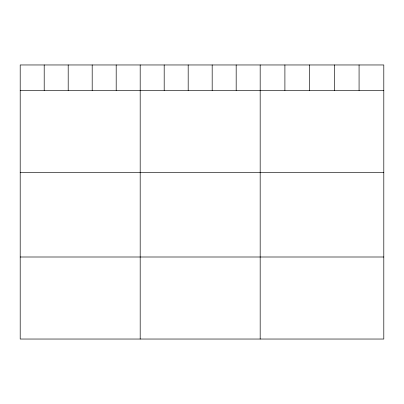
<?xml version="1.0" encoding="UTF-8"?>
<svg xmlns="http://www.w3.org/2000/svg" width="404" height="404" viewBox="0 0 404 404"><rect width="100%" height="100%" fill="white"/><g stroke="black" fill="none" stroke-linecap="round" stroke-linejoin="round"><path stroke-width="0.61" d="M383.8 90.435L383.8 339.037L20.2 339.037L20.2 64.963L383.8 64.963L383.8 90.435L20.2 90.435M20.2 172.473L383.8 172.473M20.2 257L383.8 257M359.075 64.963L359.075 90.435M334.35 64.963L334.35 90.435M309.626 64.963L309.626 90.435M284.901 64.963L284.901 90.435M260.176 64.963L260.176 339.037M236.178 64.963L236.178 90.435M212.181 64.963L212.181 90.435M188.183 64.963L188.183 90.435M164.186 64.963L164.186 90.435M140.188 64.963L140.188 339.037M116.19 64.963L116.19 90.435M92.193 64.963L92.193 90.435M68.195 64.963L68.195 90.435M44.198 64.963L44.198 90.435"/></g></svg>
